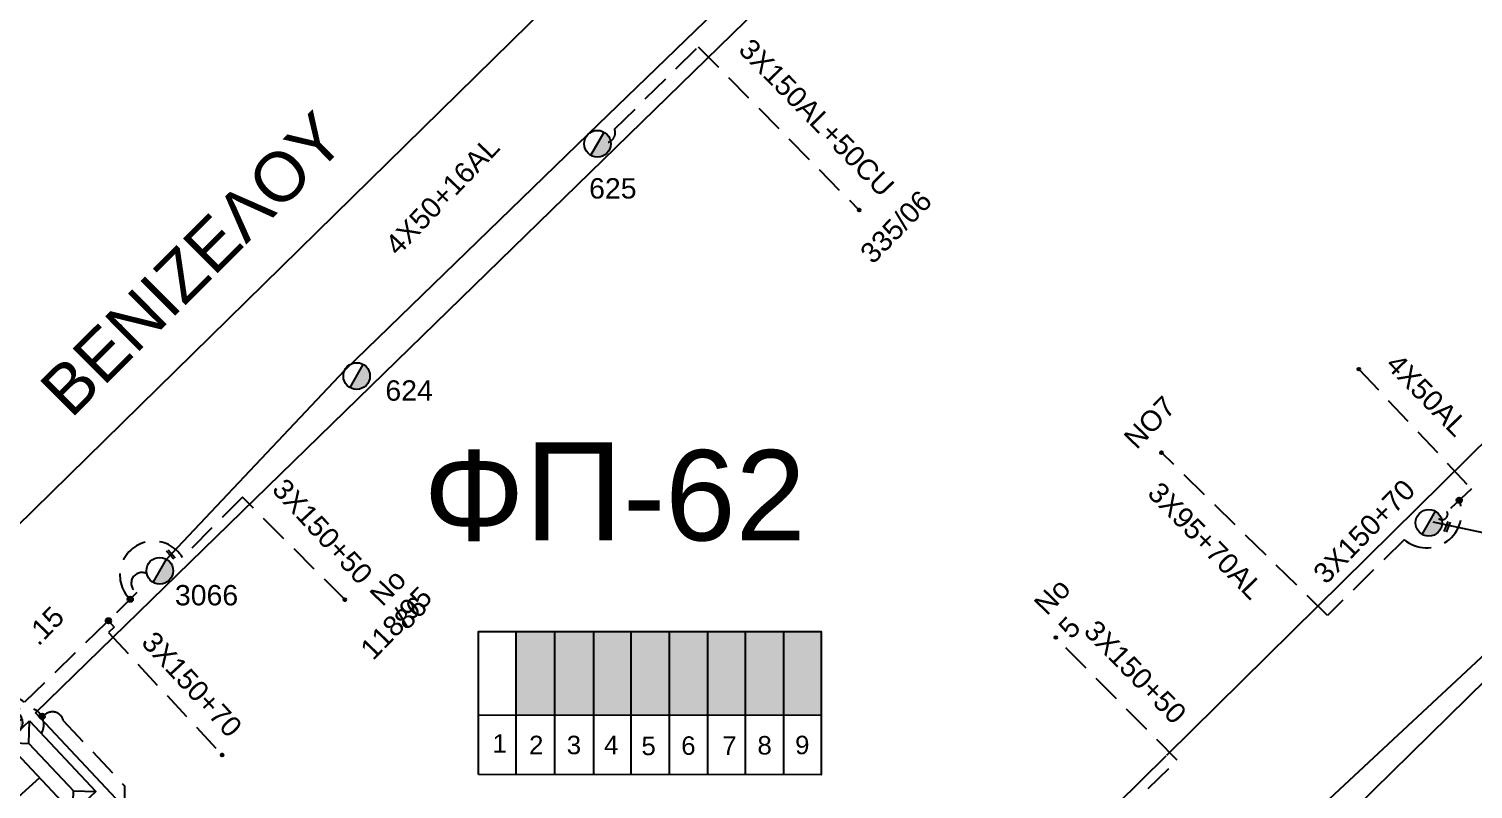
# Model space of a CAD drawing. Header units: millimetres. Extents: x 1421 to 13344, y 800 to 1949.
# Drawn here: x 12294.2 to 12422, y 1086.3 to 1153.5 of the extents above; entities that cross this region are included whole.
import ezdxf

# ---------------------------------------------------------------- set-up
doc = ezdxf.new("R2010")
doc.units = ezdxf.units.MM
doc.linetypes.add('DASHED', pattern=[19.05, 12.7, -6.35])
for name, color, linetype in [('Pillar OTE', 7, 'Continuous'), ('Άγνωστα', 7, 'Continuous'), ('Γυμνά εναέρια ΧΤ και ΦΟΠ (3Φ)   4x50+16AL', 7, 'Continuous'), ('Καλώδια ΧΤ   3x150+50CU', 7, 'DASHED'), ('Καλώδια ΧΤ   3x150+70AL', 7, 'DASHED'), ('Καλώδια ΧΤ   3x150AL+50CU', 7, 'DASHED'), ('Μηχανική τομή', 7, 'Continuous'), ('Στύλος ΦΜ', 7, 'Continuous'), ('Στύλος ΦΜ @ 1', 7, 'Continuous'), ('Συνδέσεις', 7, 'Continuous'), ('Συνεστραμμένα ΧΤ   4x120+25 AL', 7, 'SYN_LINE'), ('Υποσταθμός εναέριος 2 στύλων', 7, 'Continuous'), ('Υποσταθμός πόλεως', 7, 'Continuous'), ('Υπόβαθρο ΔΕΗ', 7, 'Continuous'), ('Υπόγεια Καλώδια Δικτύου ΧΤ   .15', 7, 'DASHED'), ('Υπόγεια καλώδια Παροχών ΧΤ   4x50AL', 7, 'DASHED')]:
    doc.layers.add(name, color=color, linetype=linetype)
doc.styles.add('arial', font='ARIAL.TTF')
doc.styles.get("Standard").update_dxf_attribs({"font": 'ARIAL.TTF'})
doc.linetypes.add('SYN_LINE', pattern='A,0.5,-0.0001,["/\\/\\/\\/",Standard,S=0.1,R=0,X=0,Y=-0.05],-0.25', length=0.7501)

# ---------------------------------------------------------------- blocks, each defined once
blk = doc.blocks.new('ΥΠΑΡΧΩΝ ΤΣΙΜΕΝΤΕΝΙΟΣ ΣΤΥΛΟΣ')
at = {"layer": 'Στύλος ΦΜ'}
blk.add_hatch(color=7, dxfattribs=at).paths.add_polyline_path([(-1.29, -2.28, 0.574793), (2.62, 0, 0.268822), (1.3, 2.27)])
at = {"layer": 'Στύλος ΦΜ', "color": 7}
blk.add_line((-1.29, -2.28), (1.3, 2.27), dxfattribs=at)
blk.add_circle((0, 0), 2.62, dxfattribs=at)
at = {"layer": 'Στύλος ΦΜ', "flags": 4}
for tag, p in [('ΑΡΙΘΜΟΣ', (-4.68, 8.05)), ('ΤΥΠΟΣ', (-4.91, 3.03))]:
    blk.add_attdef(tag, p, '', height=4, dxfattribs=at)
blk = doc.blocks.new('ΥΠΟΣΤΑΘΜΟΣ ΕΝΑΕΡΙΟΣ ΕΠΙ 2 ΣΤΥΛΩΝ')
at = {"layer": 'Υποσταθμός εναέριος 2 στύλων', "linetype": 'Continuous'}
for points in [[(-11.97, -2.11, 0.574793), (-8.45, -0.07, 0.268822), (-9.64, 1.98)], [(9.68, -2.15, 0.574793), (13.19, -0.1, 0.268822), (12.01, 1.95)]]:
    blk.add_hatch(color=256, dxfattribs=at).paths.add_polyline_path(points)
for p, q in [((-11.97, -2.11), (-9.64, 1.98)), ((9.68, -2.15), (12.01, 1.95))]:
    blk.add_line(p, q, dxfattribs=at)
for centre in [(-10.81, -0.07), (10.84, -0.1)]:
    blk.add_circle(centre, 2.36, dxfattribs=at)
at = {"layer": 'Υποσταθμός πόλεως', "linetype": 'Continuous', "ltscale": 40}
blk.add_lwpolyline([(-8.57, 2.82), (8.57, 2.82), (8.57, -2.82), (-8.57, -2.82)], close=True, dxfattribs=at)
for points in [[(-5.75, 0), (-8.57, 2.82)], [(5.75, 0), (8.57, 2.82)], [(-8.57, -2.82), (-5.75, 0)], [(-5.75, 0), (5.75, 0)], [(8.57, -2.82), (5.75, 0)]]:
    blk.add_lwpolyline(points, dxfattribs=at)
at = {"layer": 'Υποσταθμός εναέριος 2 στύλων', "ltscale": 40, "flags": 1}
for tag, p in [('ΜΕΤΑΣΧΗΜΑΤΙΣΜΟΣ', (14.09, 2.51)), ('ΙΣΧΥΣ', (14.07, -0.28)), ('ΑΡΙΘΜΟΣ', (14.19, -3))]:
    blk.add_attdef(tag, p, '', height=1.8, dxfattribs=at)
blk = doc.blocks.new('_ΣΥΝΔΕΣΗ')
at = {"layer": 'Συνδέσεις', "linetype": 'SYN_LINE', "ltscale": 40}
blk.add_hatch(color=256, dxfattribs=at).paths.add_polyline_path([(0.5, -0.01, 1), (-0.5, -0.01, 1)])
at = {"layer": 'Συνδέσεις'}
blk.add_circle((0, -0.01), 0.5, dxfattribs=at)
blk = doc.blocks.new('ΜΗΧΑΝΙΚΗ ΤΟΜΗ')
at = {"layer": 'Μηχανική τομή', "ltscale": 40}
for p, q in [((-1.89, 0.78), (1.89, 0.78)), ((1.89, 0), (-1.89, 0))]:
    blk.add_line(p, q, dxfattribs=at)

msp = doc.modelspace()

# ---------------------------------------------------------------- hatches: boundary and pattern name
at = {"layer": 'Καλώδια ΧΤ   3x150+50CU', "linetype": 'DASHED', "ltscale": 0.2}
h = msp.add_hatch(color=1, dxfattribs=at)
h.dxf.hatch_style = 1
h.paths.add_polyline_path([(12340.73779, 1100.18943), (12337.29792, 1100.18965), (12337.29746, 1092.82906), (12340.73733, 1092.82572)])
h = msp.add_hatch(color=151, dxfattribs=at)
h.dxf.hatch_style = 1
h.paths.add_polyline_path([(12344.17736, 1100.18922), (12340.73779, 1100.18943), (12340.73733, 1092.82572), (12344.1769, 1092.82238)])
h = msp.add_hatch(color=173, dxfattribs=at)
h.dxf.hatch_style = 1
h.paths.add_polyline_path([(12347.47492, 1100.18901), (12344.17736, 1100.18922), (12344.1769, 1092.82238), (12347.47446, 1092.81917)])
h = msp.add_hatch(color=30, dxfattribs=at)
h.dxf.hatch_style = 1
h.paths.add_polyline_path([(12350.86092, 1100.1888), (12347.47492, 1100.18901), (12347.47446, 1092.81917), (12350.86045, 1092.81588)])
h = msp.add_hatch(color=6, dxfattribs=at)
h.dxf.hatch_style = 1
h.paths.add_polyline_path([(12354.25756, 1100.18859), (12350.86092, 1100.1888), (12350.86045, 1092.81588), (12354.2571, 1092.81259)])
h = msp.add_hatch(color=133, dxfattribs=at)
h.dxf.hatch_style = 1
h.paths.add_polyline_path([(12357.59461, 1100.18838), (12354.25756, 1100.18859), (12354.2571, 1092.81259), (12357.59414, 1092.80935)])
h = msp.add_hatch(color=62, dxfattribs=at)
h.dxf.hatch_style = 1
h.paths.add_polyline_path([(12360.98298, 1100.18816), (12357.59461, 1100.18838), (12357.59414, 1092.80935), (12360.98252, 1092.80605)])
h = msp.add_hatch(color=5, dxfattribs=at)
h.dxf.hatch_style = 1
h.paths.add_polyline_path([(12364.30308, 1100.18796), (12360.98298, 1100.18816), (12360.98252, 1092.80605), (12364.30262, 1092.80283)])

# ---------------------------------------------------------------- linework, layer by layer
at = {"layer": 'Pillar OTE', "ltscale": 40}
for points in [[(12333.96922, 1087.54957), (12333.97001, 1100.18986), (12364.30308, 1100.18796), (12364.30229, 1087.5202), (12333.96922, 1087.5505)], [(12337.29713, 1087.54717), (12337.29792, 1100.18965)], [(12340.737, 1087.54374), (12340.73779, 1100.18943)], [(12344.17657, 1087.5403), (12344.17736, 1100.18922)], [(12347.47413, 1087.53701), (12347.47492, 1100.18901)], [(12350.86012, 1087.53363), (12350.86092, 1100.1888)], [(12354.25677, 1087.53024), (12354.25756, 1100.18859)], [(12357.59381, 1087.5269), (12357.59461, 1100.18838)], [(12360.98219, 1087.52352), (12360.98298, 1100.18816)], [(12333.96955, 1092.83229), (12364.30262, 1092.80283)]]:
    msp.add_lwpolyline(points, dxfattribs=at)
at = {"layer": 'Γυμνά εναέρια ΧΤ και ΦΟΠ (3Φ)   4x50+16AL', "color": 151, "linetype": 'Continuous', "ltscale": 0.2}
msp.add_lwpolyline([(12306.36533, 1106.58912), (12322.14498, 1123.3058), (12343.71886, 1144.21026), (12366.03445, 1165.77365), (12388.74064, 1188.40718), (12406.97333, 1218.77691)], dxfattribs=at)
at = {"layer": 'Γυμνά εναέρια ΧΤ και ΦΟΠ (3Φ)   4x50+16AL', "color": 30, "linetype": 'Continuous', "ltscale": 0.2}
msp.add_lwpolyline([(12353.31717, 1029.33412), (12370.09702, 1047.09801), (12385.03917, 1061.54118), (12401.09527, 1077.78211), (12432.17815, 1106.72928)], dxfattribs=at)
at = {"layer": 'Καλώδια ΧΤ   3x150+50CU', "color": 151, "linetype": 'DASHED', "ltscale": 0.2}
for points in [[(12345.43795, 1143.46698, 0.451911415), (12346.01416, 1144.61173), (12353.42219, 1151.90232), (12367.6242, 1137.47153)], [(12322.14995, 1103.01451), (12313.0944, 1112.06417), (12307.78376, 1106.75007, 1.139241691), (12303.16966, 1103.04779)]]:
    msp.add_lwpolyline(points, format="xyb", dxfattribs=at)
at = {"layer": 'Καλώδια ΧΤ   3x150+50CU', "color": 1, "linetype": 'DASHED', "ltscale": 0.2}
msp.add_lwpolyline([(12295.40194, 1092.55029, -0.696204639), (12297.25228, 1092.32068), (12302.68833, 1086.52564, -0.231952963), (12300.66754, 1081.4281), (12308.95148, 1072.58677), (12328.49177, 1051.73171, 0.353306853), (12334.56115, 1048.6364), (12344.39748, 1038.15048), (12395.78055, 1088.82955), (12385.03224, 1099.67738)], format="xyb", dxfattribs=at)
at = {"layer": 'Καλώδια ΧΤ   3x150+50CU', "color": 173, "linetype": 'DASHED', "ltscale": 0.2}
msp.add_lwpolyline([(12295.15302, 1087.24758), (12287.22825, 1080.13709), (12278.71817, 1089.62172, -0.803150813), (12275.68456, 1089.87813)], format="xyb", dxfattribs=at)
at = {"layer": 'Καλώδια ΧΤ   3x150+50CU', "color": 1, "linetype": 'DASHED', "ltscale": 0.2}
msp.add_arc((12293.98063, 1091.95105), 1.54246, 330.0266747, 128.6374929, dxfattribs=at)
at = {"layer": 'Καλώδια ΧΤ   3x150+70AL', "color": 30, "linetype": 'DASHED', "ltscale": 0.2}
msp.add_lwpolyline([(12420.73813, 1111.80846, -0.775230368), (12415.87311, 1108.30906), (12409.08425, 1101.61321), (12394.38926, 1116.02105)], format="xyb", dxfattribs=at)
at = {"layer": 'Καλώδια ΧΤ   3x150+70AL', "color": 151, "linetype": 'DASHED', "ltscale": 0.2}
msp.add_lwpolyline([(12301.31696, 1101.06903), (12301.76303, 1100.5889), (12301.2453, 1100.1079), (12311.31073, 1089.27391)], dxfattribs=at)
at = {"layer": 'Συνεστραμμένα ΧΤ   4x120+25 AL', "color": 30, "linetype": 'SYN_LINE', "ltscale": 15}
msp.add_lwpolyline([(12431.13855, 1107.14319), (12418.43992, 1109.85529)], dxfattribs=at)
at = {"layer": 'Υπόβαθρο ΔΕΗ'}
for points in [[(12246.58039, 1142.46763), (12344.31575, 1240.71537), (12365.52036, 1239.27668), (12394.74387, 1209.1683), (12285.20273, 1101.72556), (12246.58039, 1142.46763)], [(12294.79869, 1092.99784), (12404.35814, 1199.75084), (12454.71544, 1148.29029), (12394.83333, 1089.22863)], [(12354.66071, 1028.70401), (12464.9436, 1137.02424), (12520.66817, 1080.60935), (12405.74941, 975.02366), (12354.66071, 1028.70401)], [(12394.76777, 1089.16397), (12344.70918, 1039.79124), (12294.79869, 1092.99784)]]:
    msp.add_lwpolyline(points, dxfattribs=at)
at = {"layer": 'Υπόγεια Καλώδια Δικτύου ΧΤ   .15', "color": 151, "linetype": 'DASHED', "ltscale": 0.2}
msp.add_lwpolyline([(12304.63182, 1105.30387, 0.998065714), (12303.76855, 1103.63133), (12293.82739, 1093.94483, 1.676317348), (12293.14451, 1089.3806)], format="xyb", dxfattribs=at)
at = {"layer": 'Υπόγεια καλώδια Παροχών ΧΤ   4x50AL', "color": 30, "ltscale": 0.2}
msp.add_lwpolyline([(12411.84158, 1123.40602), (12421.81114, 1112.81888), (12421.81114, 1112.81888), (12421.81114, 1112.81888), (12419.66511, 1110.79803, -0.80175273), (12418.89633, 1110.19879)], format="xyb", dxfattribs=at)

# ---------------------------------------------------------------- block references
at = {"layer": 'Μηχανική τομή'}
for p, xscale, yscale, zscale, rotation in [((12419.75209, 1109.41871), 0.249999999999919, 0.249999999999919, 0.249999999999919, 68.45138536945211), ((12306.69301, 1106.93847), 0.2500000000001928, 0.2500000000001928, 0.2500000000001928, 312.6268794242704)]:
    msp.add_blockref('ΜΗΧΑΝΙΚΗ ΤΟΜΗ', p, dxfattribs=dict(at, xscale=xscale, yscale=yscale, zscale=zscale, rotation=rotation))
at = {"layer": 'Στύλος ΦΜ @ 1', "ltscale": 40}
ref = msp.add_blockref('ΥΠΑΡΧΩΝ ΤΣΙΜΕΝΤΕΝΙΟΣ ΣΤΥΛΟΣ', (12344.49945, 1143.32831), dxfattribs=dict(at, xscale=0.4499999999998181, yscale=0.4499999999998181, zscale=0.4499999999998181))
ref.add_attrib('ΤΥΠΟΣ', '625', (12343.76263, 1138.4813), dxfattribs={"layer": 'Στύλος ΦΜ', "height": 1.8, "flags": 4})
ref = msp.add_blockref('ΥΠΑΡΧΩΝ ΤΣΙΜΕΝΤΕΝΙΟΣ ΣΤΥΛΟΣ', (12323.20115, 1122.78461), dxfattribs=dict(at, xscale=0.4499999999998181, yscale=0.4499999999998181, zscale=0.4499999999998181))
ref.add_attrib('ΤΥΠΟΣ', '624', (12325.74018, 1120.60683), dxfattribs={"layer": 'Στύλος ΦΜ', "height": 1.8, "flags": 4})
at = {"layer": 'Στύλος ΦΜ @ 1', "ltscale": 40, "xscale": 0.4499999999998181, "yscale": 0.4499999999998181, "zscale": 0.4499999999998181}
msp.add_blockref('ΥΠΑΡΧΩΝ ΤΣΙΜΕΝΤΕΝΙΟΣ ΣΤΥΛΟΣ', (12418.04584, 1109.80623), dxfattribs=at)
at = {"layer": 'Στύλος ΦΜ @ 1', "ltscale": 40}
ref = msp.add_blockref('ΥΠΑΡΧΩΝ ΤΣΙΜΕΝΤΕΝΙΟΣ ΣΤΥΛΟΣ', (12305.77977, 1105.56723), dxfattribs=dict(at, xscale=0.4499999999998181, yscale=0.4499999999998181, zscale=0.4499999999998181))
ref.add_attrib('ΤΥΠΟΣ', '3066', (12307.1245, 1102.50696), dxfattribs={"layer": 'Στύλος ΦΜ', "height": 1.8, "flags": 4})
at = {"layer": 'Συνδέσεις'}
for p, xscale, yscale, zscale in [((12367.63789, 1137.46854), 0.25, 0.25, 0.25), ((12411.85227, 1123.39523), 0.25, 0.25, 0.25), ((12394.39995, 1116.01026), 0.25, 0.25, 0.25), ((12420.73813, 1111.80846), 0.4777242751394019, 0.4777242751394019, 0.4777242751394019), ((12303.16966, 1103.04779), 0.4777242751394019, 0.4777242751394019, 0.4777242751394019), ((12322.14995, 1103.01451), 0.25, 0.25, 0.25), ((12301.2459, 1101.14551), 0.4777242751394019, 0.4777242751394019, 0.4777242751394019), ((12385.04293, 1099.66659), 0.25, 0.25, 0.25), ((12295.37397, 1092.69598), 0.4777242751394019, 0.4777242751394019, 0.4777242751394019), ((12311.31073, 1089.27391), 0.25, 0.25, 0.25)]:
    msp.add_blockref('_ΣΥΝΔΕΣΗ', p, dxfattribs=dict(at, xscale=xscale, yscale=yscale, zscale=zscale))
at = {"layer": 'Υποσταθμός εναέριος 2 στύλων', "xscale": 0.4999999999999998, "yscale": 0.4999999999999998, "zscale": 0.4999999999999998, "rotation": 313.2781674101927}
msp.add_blockref('ΥΠΟΣΤΑΘΜΟΣ ΕΝΑΕΡΙΟΣ ΕΠΙ 2 ΣΤΥΛΩΝ', (12296.17787, 1088.21261), dxfattribs=at)

# ---------------------------------------------------------------- texts
at = {"ltscale": 40, "insert": (12294.87186, 1122.01547), "char_height": 4, "width": 50.2149778, "attachment_point": 1, "rotation": 44.9076434, "style": 'arial'}
msp.add_mtext('{\\H1.083x;ΒΕΝΙΖΕΛΟΥ}', dxfattribs=at)
at = {"ltscale": 30, "char_height": 1.63441, "width": 11.2572904, "attachment_point": 1}
for s, insert in [('1', (12335.21538, 1091.11089)), ('2', (12338.45384, 1090.97743)), ('3', (12341.78443, 1090.97743)), ('4', (12345.08794, 1090.97743)), ('5', (12348.39144, 1090.89625)), ('6', (12351.91157, 1090.92331)), ('7', (12355.54002, 1090.92331)), ('8', (12358.65398, 1090.95037)), ('9', (12361.98457, 1090.97743))]:
    msp.add_mtext(s, dxfattribs=dict(at, insert=insert))
at = {"layer": 'Άγνωστα', "color": 7, "char_height": 1.8, "attachment_point": 1}
for s, gutter_width, insert, rotation in [('335/06', 12.5, (12367.5738, 1133.85593), 45.8272142), ('NO7', 12.5, (12390.90288, 1117.46213), 45.8272142), ('3X150+50', 12.5, (12316.93742, 1113.90083), 312.7281991), ('3X95+70AL', 12.5, (12394.33844, 1113.58195), 314.3568019), ('118/95', 1.57573, (12323.35862, 1098.82295), 45.8045248), ('3X150+70', 12.5, (12305.38289, 1100.37478), 312.7281991), ('3X150+50', 12.5, (12388.70153, 1101.37233), 314.3568019)]:
    msp.add_mtext_dynamic_manual_height_columns(s, width=1.8, gutter_width=gutter_width, heights=[0.04535], dxfattribs=dict(at, insert=insert, rotation=rotation))
at = {"layer": 'Άγνωστα', "color": 7}
note = msp.add_mtext_dynamic_manual_height_columns('No ', width=1.8, gutter_width=1.57573, heights=[0.04535, 0], dxfattribs=dict(at, insert=(12321.83694, 1101.14907), char_height=1.8, attachment_point=1, rotation=45.8045248))
for column, words in zip(note.columns.linked_columns, ['86']):
    column.text = words
note = msp.add_mtext_dynamic_manual_height_columns('No ', width=1.8, gutter_width=1.54702, heights=[0.04535, 0], dxfattribs=dict(at, insert=(12380.62762, 1100.37141), char_height=1.8, attachment_point=1, rotation=45.8272142))
for column, words in zip(note.columns.linked_columns, ['5']):
    column.text = words
at = {"layer": 'Γυμνά εναέρια ΧΤ και ΦΟΠ (3Φ)   4x50+16AL', "color": 7, "insert": (12325.55396, 1134.57358), "char_height": 1.8, "attachment_point": 1, "rotation": 46.2596131}
msp.add_mtext_dynamic_manual_height_columns('4X50+16AL', width=1.8, gutter_width=12.5, heights=[0.04535], dxfattribs=at)
at = {"layer": 'Καλώδια ΧΤ   3x150+70AL', "color": 7, "insert": (12407.65097, 1105.53929), "char_height": 1.8, "attachment_point": 1, "rotation": 45.8272142}
msp.add_mtext_dynamic_manual_height_columns('3X150+70', width=1.8, gutter_width=12.5, heights=[0.04535], dxfattribs=at)
at = {"layer": 'Καλώδια ΧΤ   3x150AL+50CU', "color": 7, "insert": (12358.16275, 1152.7972), "char_height": 1.8, "attachment_point": 1, "rotation": 314.3568019}
msp.add_mtext_dynamic_manual_height_columns('3X150AL+50CU', width=1.8, gutter_width=12.5, heights=[0.04535], dxfattribs=at)
at = {"layer": 'Υπόβαθρο ΔΕΗ', "insert": (12329.12084, 1116.91017), "char_height": 8, "attachment_point": 1}
msp.add_mtext_dynamic_manual_height_columns('Φ{\\H1.0833x;Π}-62', width=84.657329, gutter_width=12.5, heights=[0], dxfattribs=at)
at = {"layer": 'Υπόγεια Καλώδια Δικτύου ΧΤ   .15', "color": 7, "insert": (12293.75121, 1100.08316), "char_height": 1.8, "attachment_point": 1, "rotation": 45.8272142}
msp.add_mtext_dynamic_manual_height_columns('.15', width=1.8, gutter_width=12.5, heights=[0.04535], dxfattribs=at)
at = {"layer": 'Υπόγεια καλώδια Παροχών ΧΤ   4x50AL', "color": 7, "insert": (12415.41783, 1124.94104), "char_height": 1.8, "attachment_point": 1, "rotation": 314.3568019}
msp.add_mtext_dynamic_manual_height_columns('4X50AL', width=1.8, gutter_width=12.5, heights=[0.04535], dxfattribs=at)

doc.saveas('drawing.dxf')
